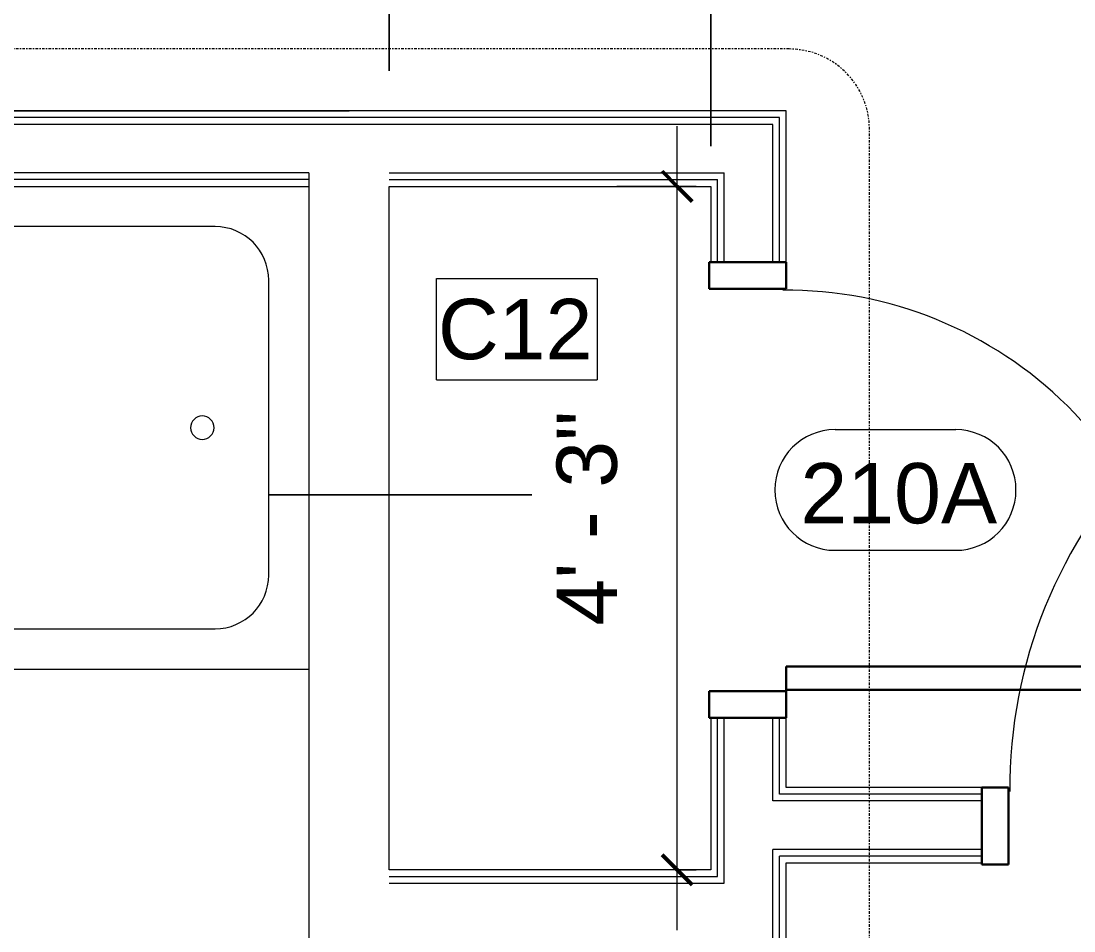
# Model space of a CAD drawing. Header units: inches. Extents: x -1176 to 1507, y -2587 to 978.
# Drawn here: x -706.9 to -628.3, y 668.7 to 736.6 of the extents above; entities that cross this region are included whole.
import ezdxf

# ---------------------------------------------------------------- set-up
doc = ezdxf.new("R2010")
doc.units = ezdxf.units.IN
doc.header["$MEASUREMENT"] = 0
doc.linetypes.add('Dash Dot 3_16_', pattern=[0.3125, 0.1875, -0.0625, 0, -0.0625])
doc.linetypes.add('IMPORT-HIDDEN', pattern=[0.5625, 0.375, -0.1875])
for name, color, linetype, lineweight in [('A-ANNO-DIMS', 211, 'Continuous', 9), ('A-ANNO-DIMS-48', 211, 'Continuous', 9), ('A-ANNO-KEYN', 231, 'Continuous', 9), ('A-ANNO-SYMB', 150, 'Continuous', 9), ('A-DOOR', 31, 'Continuous', 18), ('A-DOOR-FRAM', 31, 'Continuous', 30), ('A-DOOR-IDEN', 31, 'Continuous', 9), ('A-WALL', 113, 'Continuous', 18), ('G-IMPT', 8, 'Continuous', 9), ('I-WALL', 2, 'Continuous', 18), ('P-SANR-FIXT', 6, 'Continuous', 9)]:
    doc.layers.add(name, color=color, linetype=linetype, lineweight=lineweight)
doc.styles.add('Arial', font='arial.ttf', dxfattribs={"height": 4.5})
doc.styles.add('Swis721 Lt BT', font='swissl.ttf', dxfattribs={"height": 4.5})
doc.dimstyles.new('OTJ_-_3_32__Linear', dxfattribs={"dimscale": 12, "dimtxt": 4.748918, "dimasz": 0.1875, "dimexe": 0.375, "dimexo": 0.25, "dimgap": 0.25, "dimtad": 1, "dimdec": 1, "dimrnd": 0.5, "dimzin": 3, "dimdsep": 46, "dimlunit": 4, "dimtxsty": 'Swis721 Lt BT', "dimblk1": 'OBLIQUE', "dimblk2": 'OBLIQUE', "dimsah": 1, "dimcen": 0.09, "dimdle": 0.375, "dimazin": 0, "dimtfac": 1, "dimtdec": 4, "dimtix": 1, "dimtmove": 0, "dimatfit": 3, "dimfxl": 1, "dimtvp": 1, "dimtfill": 1, "dimfrac": 2, "dimtolj": 1, "dimtzin": 0, "dimarcsym": 2})

# ---------------------------------------------------------------- blocks, each defined once
blk = doc.blocks.new('Single Flush - D1 3_ X 8_-8249534-2nd Floor Construction')
at = {"layer": 'A-DOOR', "lineweight": 30}
for p, q in [((16.15625, 38.625), (16.15625, 2.8125)), ((17.90625, 38.625), (16.15625, 38.625)), ((17.90625, 2.8125), (17.90625, 38.625)), ((16.15625, 2.8125), (17.90625, 2.8125))]:
    blk.add_line(p, q, dxfattribs=at)
at = {"layer": 'A-DOOR', "lineweight": 9}
blk.add_arc((17.90625, 2.8125), 35.8125, 90, 180.5, dxfattribs=at)
at = {"layer": 'A-DOOR-FRAM'}
for p, q in [((-20, -2.9375), (-20, 2.8125)), ((-20, 2.8125), (-18, 2.8125)), ((-18, -2.9375), (-18, 2.8125)), ((18.000004, -2.9375), (18.000004, 2.8125)), ((18.000004, 2.8125), (20.000004, 2.8125)), ((20.000004, -2.9375), (20.000004, 2.8125)), ((-20, -2.9375), (-18, -2.9375)), ((18.000004, -2.9375), (20.000004, -2.9375))]:
    blk.add_line(p, q, dxfattribs=at)
blk = doc.blocks.new('Single Flush - D2 2_6_ X 8_-8252949-2nd Floor Construction')
at = {"layer": 'A-DOOR', "lineweight": 30}
for p, q in [((13.15625, 32.625), (13.15625, 2.8125)), ((14.90625, 32.625), (13.15625, 32.625)), ((14.90625, 2.8125), (14.90625, 32.625)), ((13.15625, 2.8125), (14.90625, 2.8125))]:
    blk.add_line(p, q, dxfattribs=at)
at = {"layer": 'A-DOOR', "lineweight": 9}
blk.add_arc((14.90625, 2.8125), 29.8125, 90, 180.5, dxfattribs=at)
at = {"layer": 'A-DOOR-FRAM'}
for p, q in [((-17, -2.9375), (-17, 2.8125)), ((-17, 2.8125), (-15, 2.8125)), ((-15, -2.9375), (-15, 2.8125)), ((15.000004, -2.9375), (15.000004, 2.8125)), ((15.000004, 2.8125), (17.000004, 2.8125)), ((17.000004, -2.9375), (17.000004, 2.8125)), ((-17, -2.9375), (-15, -2.9375)), ((15.000004, -2.9375), (17.000004, -2.9375))]:
    blk.add_line(p, q, dxfattribs=at)
blk = doc.blocks.new('Tub-Rectangular-3D - Tub-Rectangular-3D 3-6997158-2nd Floor Construction')
at = {"layer": 'P-SANR-FIXT'}
for p, q in [((21.088, 38.812), (-43.725, 38.812)), ((8.275, 35.812), (-36.725, 35.812)), ((-40.725, 31.812), (-40.725, 9.812)), ((-36.725, 5.812), (8.275, 5.812))]:
    blk.add_line(p, q, dxfattribs=at)
for centre, radius, start, end in [((-36.725, 31.812), 4, 90, 180), ((8.275, 21.812), 14, 23.55926, 90), ((-35.768, 20.813), 0.875, 90, 270), ((-35.768, 20.813), 0.875, 270, 90), ((8.275, 19.813), 14, 270, 336.44074), ((-36.725, 9.812), 4, 180, 270)]:
    blk.add_arc(centre, radius, start, end, dxfattribs=at)
blk = doc.blocks.new('Family1 - Shower head - side view_dwg-7684581-2nd Floor Construction')
at = {"layer": 'G-IMPT'}
for p, q in [((114.065, 0), (119.762, 0)), ((114.065, 0), (114.104, 0)), ((119.723, 0), (114.104, 0)), ((116.244, 0), (116.245, 0)), ((116.244, 0), (116.303, 0)), ((116.284, 0), (116.244, 0)), ((116.245, 0), (116.244, 0)), ((116.245, 0), (116.246, 0)), ((116.245, 0), (116.245, 0)), ((116.245, 0), (116.245, 0)), ((116.245, 0), (116.245, 0)), ((116.245, 0), (116.245, 0)), ((116.245, 0), (116.245, 0)), ((116.245, 0), (116.245, 0)), ((116.245, 0), (116.245, 0)), ((116.245, 0), (116.245, 0)), ((116.246, 0), (116.245, 0)), ((116.246, 0), (116.246, 0)), ((116.246, 0), (116.246, 0)), ((116.303, 0), (116.304, 0)), ((116.304, 0), (116.303, 0)), ((116.304, 0), (116.303, 0)), ((116.343, 0), (116.303, 0)), ((116.307, 0), (116.304, 0)), ((116.31, 0), (116.306, 0)), ((116.313, 0), (116.308, 0)), ((116.319, 0), (116.311, 0)), ((116.318, 0), (116.319, 0)), ((116.441, 0), (116.441, 0)), ((116.442, 0), (116.441, 0)), ((116.442, 0), (116.441, 0)), ((116.441, 0), (116.441, 0)), ((116.441, 0), (116.441, 0)), ((116.441, 0), (116.442, 0)), ((116.441, 0), (116.442, 0)), ((116.441, 0), (116.441, 0)), ((116.441, 0), (116.441, 0)), ((116.441, 0), (117.386, 0)), ((116.461, 0), (116.441, 0)), ((116.441, 0), (116.465, 0)), ((116.441, 0), (116.465, 0)), ((116.442, 0), (116.442, 0)), ((116.442, 0), (116.442, 0)), ((116.442, 0), (116.442, 0)), ((116.442, 0), (116.442, 0)), ((116.442, 0), (116.443, 0)), ((116.443, 0), (116.442, 0)), ((116.442, 0), (116.443, 0)), ((116.443, 0), (116.442, 0)), ((116.444, 0), (116.443, 0)), ((116.444, 0), (116.443, 0)), ((116.443, 0), (116.444, 0)), ((116.443, 0), (116.444, 0)), ((116.444, 0), (116.443, 0)), ((116.444, 0), (116.443, 0)), ((116.444, 0), (116.444, 0)), ((116.444, 0), (116.445, 0)), ((116.444, 0), (116.444, 0)), ((116.444, 0), (116.444, 0)), ((116.444, 0), (116.444, 0)), ((116.444, 0), (116.444, 0)), ((116.445, 0), (116.444, 0)), ((116.444, 0), (116.444, 0)), ((116.448, 0), (116.445, 0)), ((116.445, 0), (116.446, 0)), ((116.445, 0), (116.445, 0)), ((116.445, 0), (116.445, 0)), ((116.449, 0), (116.446, 0)), ((116.447, 0), (116.446, 0)), ((116.446, 0), (116.447, 0)), ((116.447, 0), (116.448, 0)), ((116.448, 0), (116.447, 0)), ((116.447, 0), (116.447, 0)), ((116.447, 0), (116.447, 0)), ((116.447, 0), (116.448, 0)), ((116.448, 0), (116.447, 0)), ((116.448, 0), (116.449, 0)), ((116.448, 0), (116.449, 0)), ((116.449, 0), (116.448, 0)), ((116.448, 0), (116.448, 0)), ((116.448, 0), (116.448, 0)), ((116.449, 0), (116.448, 0)), ((116.448, 0), (116.448, 0)), ((116.448, 0), (116.448, 0)), ((116.448, 0), (116.449, 0)), ((116.449, 0), (116.448, 0)), ((116.448, 0), (116.448, 0)), ((116.448, 0), (116.448, 0)), ((116.448, 0), (116.449, 0)), ((116.449, 0), (116.45, 0)), ((116.451, 0), (116.449, 0)), ((116.451, 0), (116.449, 0)), ((116.449, 0), (116.451, 0)), ((116.451, 0), (116.449, 0)), ((116.449, 0), (116.451, 0)), ((116.45, 0), (116.452, 0)), ((116.452, 0), (116.451, 0)), ((116.452, 0), (116.451, 0)), ((116.451, 0), (116.452, 0)), ((116.454, 0), (116.452, 0)), ((116.452, 0), (116.453, 0)), ((116.453, 0), (116.452, 0)), ((116.452, 0), (116.453, 0)), ((116.452, 0), (116.453, 0)), ((116.453, 0), (116.452, 0)), ((116.453, 0), (116.453, 0)), ((116.454, 0), (116.453, 0)), ((116.454, 0), (116.453, 0)), ((116.453, 0), (116.453, 0)), ((116.453, 0), (116.455, 0)), ((116.455, 0), (116.453, 0)), ((116.453, 0), (116.455, 0)), ((116.453, 0), (116.455, 0)), ((116.455, 0), (116.453, 0)), ((116.456, 0), (116.454, 0)), ((116.454, 0), (116.456, 0)), ((116.456, 0), (116.454, 0)), ((116.455, 0), (116.456, 0)), ((116.455, 0), (116.457, 0)), ((116.455, 0), (116.455, 0)), ((116.455, 0), (116.455, 0)), ((116.456, 0), (116.455, 0)), ((116.455, 0), (116.456, 0)), ((116.455, 0), (116.455, 0)), ((116.455, 0), (116.455, 0)), ((116.456, 0), (116.455, 0)), ((116.455, 0), (116.456, 0)), ((116.456, 0), (116.455, 0)), ((116.455, 0), (116.456, 0)), ((116.456, 0), (116.456, 0)), ((116.456, 0), (116.457, 0)), ((116.456, 0), (116.457, 0)), ((116.457, 0), (116.456, 0)), ((116.457, 0), (116.456, 0)), ((116.456, 0), (116.457, 0)), ((116.457, 0), (116.456, 0)), ((116.456, 0), (116.457, 0)), ((116.456, 0), (116.458, 0)), ((116.458, 0), (116.456, 0)), ((116.457, 0), (116.458, 0)), ((116.458, 0), (116.457, 0)), ((116.457, 0), (116.458, 0)), ((116.457, 0), (116.457, 0)), ((116.457, 0), (116.457, 0)), ((116.459, 0), (116.458, 0)), ((116.458, 0), (116.459, 0)), ((116.459, 0), (116.458, 0)), ((116.459, 0), (116.459, 0)), ((116.459, 0), (116.459, 0)), ((116.46, 0), (116.459, 0)), ((116.461, 0), (116.459, 0)), ((116.459, 0), (116.459, 0)), ((116.459, 0), (116.459, 0)), ((116.462, 0), (116.463, 0)), ((116.463, 0), (116.463, 0)), ((116.463, 0), (116.463, 0)), ((116.463, 0), (116.464, 0)), ((116.464, 0), (116.465, 0)), ((116.465, 0), (116.466, 0)), ((117.362, 0), (116.465, 0)), ((116.466, 0), (116.473, 0)), ((116.47, 0), (116.467, 0)), ((116.47, 0), (116.467, 0)), ((116.467, 0), (116.476, 0)), ((116.47, 0), (116.473, 0)), ((116.478, 0), (116.473, 0)), ((116.485, 0), (116.476, 0)), ((116.488, 0), (116.478, 0)), ((116.482, 0), (116.481, 0)), ((116.482, 0), (116.481, 0)), ((116.484, 0), (116.482, 0)), ((116.484, 0), (116.482, 0)), ((116.487, 0), (116.484, 0)), ((116.487, 0), (116.484, 0)), ((116.487, 0), (116.49, 0)), ((116.49, 0), (116.491, 0)), ((116.49, 0), (116.492, 0)), ((116.491, 0), (116.493, 0)), ((116.492, 0), (116.494, 0)), ((116.493, 0), (116.493, 0)), ((116.494, 0), (116.496, 0)), ((116.496, 0), (116.497, 0)), ((116.497, 0), (116.497, 0)), ((117.319, 0), (116.507, 0)), ((118.291, 0), (116.507, 0)), ((118.291, 0), (116.507, 0)), ((116.511, 0), (117.316, 0)), ((116.539, 0), (116.511, 0)), ((116.539, 0), (116.511, 0)), ((116.539, 0), (116.536, 0)), ((116.539, 0), (117.288, 0)), ((117.316, 0), (117.288, 0)), ((117.316, 0), (117.288, 0)), ((117.291, 0), (117.288, 0)), ((117.291, 0), (117.288, 0)), ((118.291, 0), (117.319, 0)), ((118.291, 0), (117.319, 0)), ((117.362, 0), (117.386, 0)), ((117.362, 0), (117.386, 0)), ((117.386, 0), (117.366, 0)), ((117.524, 0), (117.484, 0)), ((117.524, 0), (117.583, 0)), ((117.583, 0), (117.543, 0)), ((119.723, 0), (119.762, 0)), ((125.823, 0), (125.853, 0)), ((125.853, 0), (125.823, 0)), ((125.835, 0), (125.823, 0)), ((126.801, 0), (125.823, 0)), ((125.823, 0), (125.854, 0)), ((126.65, 0), (125.835, 0)), ((125.854, 0), (125.863, 0)), ((126.801, 0), (125.903, 0)), ((126.801, 0), (126.65, 0)), ((132.519, 0), (126.801, 0)), ((127.504, 0), (127.615, 0)), ((127.504, 0), (127.574, 0)), ((127.803, 0), (127.512, 0)), ((127.52, 0), (127.53, 0)), ((127.53, 0), (127.52, 0)), ((127.53, 0), (127.52, 0)), ((127.53, 0), (127.61, 0)), ((127.53, 0), (127.61, 0)), ((127.553, 0), (127.544, 0)), ((127.574, 0), (127.544, 0)), ((127.544, 0), (127.56, 0)), ((127.544, 0), (127.581, 0)), ((127.556, 0), (127.553, 0)), ((127.561, 0), (127.556, 0)), ((127.56, 0), (127.567, 0)), ((127.565, 0), (127.561, 0)), ((127.568, 0), (127.565, 0)), ((127.567, 0), (127.573, 0)), ((127.571, 0), (127.568, 0)), ((127.572, 0), (127.571, 0)), ((127.574, 0), (127.572, 0)), ((127.573, 0), (127.581, 0)), ((127.574, 0), (127.686, 0)), ((127.803, 0), (127.581, 0)), ((127.618, 0), (127.61, 0)), ((127.618, 0), (127.61, 0)), ((127.61, 0), (127.618, 0)), ((127.686, 0), (127.615, 0)), ((127.62, 0), (127.618, 0)), ((127.62, 0), (127.618, 0)), ((127.618, 0), (127.62, 0)), ((127.62, 0), (128.42, 0)), ((127.657, 0), (127.686, 0)), ((127.657, 0), (127.667, 0)), ((127.667, 0), (127.67, 0)), ((127.67, 0), (127.675, 0)), ((127.675, 0), (127.679, 0)), ((127.679, 0), (127.682, 0)), ((127.682, 0), (127.684, 0)), ((127.684, 0), (127.686, 0)), ((127.686, 0), (127.687, 0)), ((127.687, 0), (127.686, 0)), ((127.687, 0), (127.687, 0)), ((128.061, 0), (127.98, 0)), ((127.98, 0), (128.02, 0)), ((128.02, 0), (127.98, 0)), ((127.992, 0), (127.98, 0)), ((127.993, 0), (127.997, 0)), ((128.002, 0), (127.995, 0)), ((128.006, 0), (128.002, 0)), ((128.004, 0), (128.008, 0)), ((128.011, 0), (128.006, 0)), ((128.014, 0), (128.011, 0)), ((128.013, 0), (128.016, 0)), ((128.018, 0), (128.014, 0)), ((128.016, 0), (128.019, 0)), ((128.019, 0), (128.02, 0)), ((128.02, 0), (128.019, 0)), ((128.061, 0), (128.42, 0)), ((128.992, 0), (128.413, 0)), ((129.139, 0), (128.413, 0)), ((129.14, 0), (128.414, 0)), ((128.421, 0), (128.456, 0)), ((128.456, 0), (128.421, 0)), ((128.421, 0), (128.456, 0)), ((128.456, 0), (128.421, 0)), ((128.456, 0), (128.486, 0)), ((128.486, 0), (128.456, 0)), ((128.486, 0), (128.456, 0)), ((128.456, 0), (128.459, 0)), ((128.456, 0), (128.486, 0)), ((128.459, 0), (128.465, 0)), ((128.465, 0), (128.475, 0)), ((128.475, 0), (128.486, 0)), ((128.486, 0), (129.936, 0)), ((128.817, 0), (128.677, 0)), ((128.817, 0), (129.413, 0)), ((128.874, 0), (128.858, 0)), ((128.926, 0), (128.986, 0)), ((128.926, 0), (128.956, 0)), ((128.926, 0), (128.935, 0)), ((128.956, 0), (128.926, 0)), ((129.139, 0), (128.992, 0)), ((129.19, 0), (129.075, 0)), ((129.139, 0), (129.413, 0)), ((129.14, 0), (129.414, 0)), ((129.966, 0), (129.936, 0)), ((129.936, 0), (129.966, 0)), ((130.113, 0), (130.063, 0)), ((130.063, 0), (130.113, 0)), ((130.113, 0), (130.063, 0)), ((130.063, 0), (130.113, 0)), ((130.143, 0), (130.113, 0)), ((130.113, 0), (130.143, 0)), ((130.113, 0), (130.143, 0)), ((130.143, 0), (130.113, 0)), ((130.143, 0), (132.313, 0)), ((130.143, 0), (132.313, 0)), ((132.313, 0), (132.209, 0)), ((132.373, 0), (132.313, 0)), ((132.313, 0), (132.373, 0)), ((132.313, 0), (132.373, 0)), ((132.373, 0), (132.313, 0)), ((132.418, 0), (132.313, 0)), ((132.519, 0), (132.524, 0)), ((132.519, 0), (132.524, 0)), ((132.619, 0), (132.519, 0)), ((132.522, 0), (132.519, 0)), ((132.519, 0), (132.524, 0)), ((132.524, 0), (132.522, 0)), ((132.524, 0), (132.538, 0)), ((132.524, 0), (132.538, 0)), ((132.529, 0), (132.524, 0)), ((132.524, 0), (132.538, 0)), ((132.534, 0), (132.529, 0)), ((132.541, 0), (132.534, 0)), ((132.538, 0), (132.56, 0)), ((132.538, 0), (132.56, 0)), ((132.538, 0), (132.56, 0)), ((132.548, 0), (132.541, 0)), ((132.557, 0), (132.548, 0)), ((132.566, 0), (132.557, 0)), ((132.56, 0), (132.59, 0)), ((132.56, 0), (132.58, 0)), ((132.56, 0), (132.58, 0)), ((132.576, 0), (132.566, 0)), ((132.586, 0), (132.576, 0)), ((132.58, 0), (132.59, 0)), ((132.58, 0), (132.59, 0)), ((132.597, 0), (132.586, 0)), ((132.59, 0), (132.593, 0)), ((132.59, 0), (132.626, 0)), ((132.59, 0), (132.626, 0)), ((132.593, 0), (132.626, 0)), ((132.619, 0), (132.597, 0)), ((132.613, 0), (132.673, 0)), ((132.673, 0), (132.613, 0)), ((132.619, 0), (132.759, 0)), ((132.626, 0), (132.668, 0)), ((132.626, 0), (132.668, 0)), ((132.626, 0), (132.668, 0)), ((132.668, 0), (132.713, 0)), ((132.668, 0), (132.713, 0)), ((132.668, 0), (132.713, 0)), ((132.713, 0), (132.759, 0)), ((132.713, 0), (132.759, 0)), ((132.713, 0), (132.759, 0)), ((133.713, 0), (132.913, 0)), ((133.713, 0), (132.913, 0)), ((132.93, 0), (132.913, 0)), ((132.913, 0), (132.93, 0)), ((133.356, 0), (132.93, 0)), ((133.356, 0), (132.93, 0)), ((133.356, 0), (133.36, 0)), ((133.36, 0), (133.356, 0)), ((133.36, 0), (133.363, 0)), ((133.363, 0), (133.36, 0)), ((133.363, 0), (133.364, 0)), ((133.364, 0), (133.363, 0)), ((133.364, 0), (133.43, 0)), ((133.43, 0), (133.364, 0)), ((133.43, 0), (133.43, 0)), ((133.43, 0), (133.43, 0)), ((133.434, 0), (133.43, 0)), ((133.434, 0), (133.43, 0)), ((133.454, 0), (133.434, 0)), ((133.434, 0), (133.454, 0)), ((133.454, 0), (133.461, 0)), ((133.461, 0), (133.454, 0)), ((114.065, 0), (119.762, 0)), ((116.244, 0), (116.244, 0)), ((116.244, 0), (116.244, 0)), ((116.319, 0), (116.306, 0)), ((116.444, 0), (116.441, 0)), ((116.441, 0), (116.441, 0)), ((116.442, 0), (116.442, 0)), ((116.445, 0), (116.443, 0)), ((116.444, 0), (116.445, 0)), ((116.445, 0), (116.444, 0)), ((116.448, 0), (116.446, 0)), ((116.449, 0), (116.447, 0)), ((116.447, 0), (116.454, 0)), ((116.455, 0), (116.449, 0)), ((116.449, 0), (116.455, 0)), ((116.454, 0), (116.449, 0)), ((116.451, 0), (116.452, 0)), ((116.455, 0), (116.457, 0)), ((116.456, 0), (116.458, 0)), ((116.457, 0), (116.459, 0)), ((116.463, 0), (116.461, 0)), ((116.461, 0), (116.463, 0)), ((116.466, 0), (116.463, 0)), ((116.463, 0), (116.467, 0)), ((116.47, 0), (116.467, 0)), ((116.47, 0), (116.473, 0)), ((116.47, 0), (116.474, 0)), ((116.474, 0), (116.47, 0)), ((116.473, 0), (116.478, 0)), ((116.478, 0), (116.481, 0)), ((116.485, 0), (116.492, 0)), ((116.492, 0), (116.488, 0)), ((116.493, 0), (116.497, 0)), ((117.319, 0), (116.507, 0)), ((117.102, 0), (116.725, 0)), ((125.893, 0), (125.823, 0)), ((125.823, 0), (125.893, 0)), ((125.903, 0), (125.823, 0)), ((125.823, 0), (125.903, 0)), ((127.504, 0), (125.893, 0)), ((125.893, 0), (127.615, 0)), ((127.512, 0), (125.903, 0)), ((132.519, 0), (126.801, 0)), ((127.53, 0), (127.52, 0)), ((127.52, 0), (127.53, 0)), ((127.52, 0), (127.53, 0)), ((127.53, 0), (127.52, 0)), ((127.53, 0), (127.61, 0)), ((127.61, 0), (127.53, 0)), ((127.61, 0), (127.53, 0)), ((127.53, 0), (127.61, 0)), ((127.62, 0), (127.61, 0)), ((127.61, 0), (127.62, 0)), ((127.62, 0), (127.98, 0)), ((127.98, 0), (127.62, 0)), ((127.62, 0), (127.98, 0)), ((128.413, 0), (127.803, 0)), ((128.456, 0), (128.486, 0)), ((128.486, 0), (128.456, 0)), ((128.456, 0), (128.486, 0)), ((128.926, 0), (128.486, 0)), ((128.926, 0), (128.486, 0)), ((128.486, 0), (129.936, 0)), ((129.936, 0), (128.986, 0)), ((129.139, 0), (129.14, 0)), ((129.413, 0), (132.519, 0)), ((129.413, 0), (132.519, 0)), ((129.936, 0), (129.966, 0)), ((129.936, 0), (129.966, 0)), ((130.113, 0), (130.143, 0)), ((130.113, 0), (130.143, 0)), ((132.313, 0), (130.143, 0)), ((130.143, 0), (132.313, 0)), ((132.373, 0), (132.913, 0)), ((132.373, 0), (132.913, 0)), ((132.619, 0), (132.913, 0)), ((132.619, 0), (132.913, 0)), ((132.673, 0), (132.913, 0)), ((132.913, 0), (132.673, 0)), ((132.913, 0), (132.759, 0)), ((132.913, 0), (132.759, 0)), ((132.913, 0), (133.713, 0)), ((133.713, 0), (132.913, 0)), ((132.913, 0), (133.713, 0)), ((133.713, 0), (132.913, 0))]:
    blk.add_line(p, q, dxfattribs=at)
at = {"layer": 'G-IMPT', "flags": 128}
for points in [[(116.687, 0), (116.431, 0), (116.244, 0)], [(116.244, 0), (116.574, 0), (116.687, 0)], [(116.284, 0), (116.303, 0), (116.418, 0), (116.916, 0), (116.913, 0), (116.285, 0)], [(117.524, 0), (117.323, 0), (116.917, 0), (116.913, 0), (116.504, 0), (116.303, 0)], [(116.344, 0), (116.917, 0), (117.291, 0), (117.395, 0), (117.398, 0), (117.484, 0), (117.398, 0), (117.394, 0), (117.291, 0), (116.913, 0), (116.917, 0), (116.536, 0), (116.434, 0), (116.429, 0), (116.343, 0)], [(116.725, 0), (116.52, 0), (116.441, 0)], [(116.463, 0), (116.459, 0), (116.454, 0), (116.453, 0), (116.451, 0), (116.453, 0), (116.457, 0), (116.46, 0), (116.466, 0), (116.459, 0), (116.457, 0), (116.451, 0)], [(116.461, 0), (116.498, 0), (116.519, 0), (116.781, 0), (116.519, 0), (116.498, 0), (116.461, 0)], [(116.781, 0), (117.046, 0), (117.308, 0), (117.329, 0), (117.366, 0), (117.329, 0), (117.327, 0), (117.308, 0), (117.046, 0)], [(116.916, 0), (117.409, 0), (117.524, 0), (117.542, 0), (117.524, 0), (117.409, 0), (116.916, 0)], [(117.386, 0), (117.307, 0), (117.102, 0)], [(117.14, 0), (117.253, 0), (117.583, 0)], [(117.583, 0), (117.396, 0), (117.14, 0)], [(127.657, 0), (127.615, 0), (125.893, 0), (125.853, 0)], [(125.853, 0), (125.869, 0), (125.893, 0)], [(127.504, 0), (125.903, 0), (125.893, 0), (125.903, 0), (127.504, 0), (127.513, 0), (127.521, 0), (127.531, 0), (127.512, 0)], [(127.531, 0), (127.544, 0), (127.544, 0)], [(128.986, 0), (129.936, 0), (128.986, 0), (128.926, 0), (128.486, 0), (128.926, 0)], [(132.519, 0), (129.414, 0), (129.413, 0)], [(129.413, 0), (132.188, 0), (132.205, 0), (132.209, 0)], [(132.418, 0), (132.422, 0), (132.438, 0), (132.519, 0)], [(132.913, 0), (132.673, 0), (132.637, 0), (132.613, 0)], [(116.244, 0), (116.244, 0), (116.244, 0)], [(116.284, 0), (116.402, 0), (116.694, 0), (117.133, 0)], [(116.313, 0), (116.304, 0), (116.304, 0)], [(116.304, 0), (116.304, 0), (116.319, 0)], [(116.304, 0), (116.319, 0), (116.318, 0), (116.319, 0)], [(116.318, 0), (116.318, 0), (116.304, 0), (116.304, 0), (116.304, 0)], [(116.304, 0), (116.304, 0), (116.308, 0), (116.318, 0), (116.319, 0)], [(116.913, 0), (116.916, 0), (117.169, 0), (117.425, 0), (117.478, 0), (117.524, 0), (117.478, 0), (117.425, 0), (117.169, 0), (116.913, 0), (116.305, 0), (116.349, 0), (116.402, 0), (116.658, 0), (116.913, 0), (116.916, 0)], [(116.444, 0), (116.441, 0), (116.444, 0)], [(116.442, 0), (116.442, 0), (116.441, 0), (116.441, 0)], [(116.444, 0), (116.448, 0), (116.441, 0)], [(116.441, 0), (116.441, 0), (116.443, 0)], [(116.443, 0), (116.444, 0), (116.441, 0), (116.445, 0), (116.444, 0), (116.441, 0)], [(116.453, 0), (116.454, 0), (116.461, 0), (116.463, 0)], [(116.47, 0), (116.473, 0), (116.47, 0), (116.473, 0)], [(116.481, 0), (116.487, 0), (116.49, 0)], [(117.543, 0), (117.425, 0), (117.133, 0)], [(127.98, 0), (127.62, 0), (127.618, 0), (127.61, 0)], [(127.61, 0), (127.618, 0), (127.62, 0), (127.98, 0)], [(127.62, 0), (127.98, 0), (128.02, 0), (128.061, 0)], [(128.061, 0), (128.02, 0), (127.98, 0)], [(128.613, 0), (128.413, 0), (128.613, 0), (128.677, 0), (128.81, 0), (128.874, 0)], [(128.456, 0), (128.486, 0), (128.926, 0)], [(128.677, 0), (128.659, 0), (128.613, 0)], [(128.926, 0), (128.956, 0), (128.986, 0)], [(128.986, 0), (128.956, 0), (128.926, 0)], [(132.519, 0), (131.063, 0), (129.413, 0)], [(132.313, 0), (132.339, 0), (132.355, 0), (132.373, 0)], [(132.313, 0), (132.339, 0), (132.355, 0), (132.373, 0)], [(132.519, 0), (132.544, 0), (132.549, 0), (132.619, 0)], [(132.619, 0), (132.544, 0), (132.541, 0), (132.519, 0)], [(132.613, 0), (132.637, 0), (132.673, 0)], [(133.461, 0), (133.521, 0), (133.56, 0)], [(133.56, 0), (133.521, 0), (133.461, 0)]]:
    blk.add_lwpolyline(points, dxfattribs=at)
for points in [[(116.465, 0), (116.511, 0)], [(117.362, 0), (117.316, 0)], [(118.291, 0), (132.253, 0), (132.613, 0), (132.253, 0)], [(118.291, 0), (132.253, 0), (132.613, 0), (132.253, 0)], [(127.61, 0), (127.53, 0)], [(127.803, 0), (128.413, 0)], [(128.926, 0), (128.486, 0)], [(129.983, 0), (130.063, 0)], [(129.983, 0), (130.063, 0)], [(116.507, 0), (116.519, 0)], [(117.319, 0), (117.308, 0)], [(127.62, 0), (128.42, 0)], [(128.42, 0), (128.061, 0), (127.98, 0), (128.061, 0)], [(129.983, 0), (129.966, 0)], [(129.983, 0), (129.966, 0)], [(132.913, 0), (132.373, 0)], [(132.913, 0), (132.373, 0)], [(132.913, 0), (132.673, 0)]]:
    blk.add_lwpolyline(points, close=True, dxfattribs=at)
at = {"layer": 'G-IMPT'}
for points, knots in [([(116.304, 0), (116.304, 0), (116.304, 0), (116.304, 0), (116.304, 0), (116.304, 0), (116.304, 0), (116.304, 0), (116.304, 0), (116.304, 0), (116.304, 0), (116.304, 0), (116.304, 0), (116.304, 0), (116.304, 0), (116.304, 0), (116.304, 0)], [0, 0, 0, 0, 0.2, 0.3, 0.35, 0.4, 0.45, 0.5, 0.55, 0.6, 0.7, 0.75, 0.8, 0.85, 0.9, 1, 1, 1, 1]), ([(116.304, 0), (116.304, 0), (116.304, 0), (116.304, 0), (116.304, 0), (116.304, 0), (116.304, 0), (116.304, 0), (116.304, 0), (116.304, 0), (116.304, 0), (116.304, 0), (116.304, 0), (116.304, 0), (116.304, 0), (116.304, 0), (116.304, 0)], [0, 0, 0, 0, 0.2, 0.3, 0.35, 0.4, 0.45, 0.5, 0.55, 0.6, 0.7, 0.75, 0.8, 0.85, 0.9, 1, 1, 1, 1]), ([(116.304, 0), (116.304, 0), (116.304, 0), (116.304, 0), (116.304, 0), (116.304, 0), (116.304, 0), (116.304, 0), (116.304, 0), (116.304, 0), (116.304, 0)], [0, 0, 0, 0, 0.1, 0.2, 0.25, 0.3, 0.35, 0.4, 0.45, 0.5, 0.5, 0.5, 0.5]), ([(116.304, 0), (116.304, 0), (116.304, 0), (116.304, 0), (116.304, 0), (116.304, 0), (116.304, 0), (116.304, 0), (116.304, 0), (116.304, 0), (116.304, 0)], [0, 0, 0, 0, 0.1, 0.2, 0.25, 0.3, 0.35, 0.4, 0.45, 0.5, 0.5, 0.5, 0.5]), ([(116.317, 0), (116.317, 0), (116.317, 0), (116.318, 0), (116.318, 0), (116.318, 0), (116.318, 0), (116.318, 0), (116.318, 0), (116.318, 0), (116.318, 0), (116.318, 0), (116.318, 0), (116.318, 0), (116.318, 0), (116.318, 0), (116.318, 0)], [0, 0, 0, 0, 0.2, 0.3, 0.35, 0.4, 0.45, 0.5, 0.55, 0.6, 0.7, 0.75, 0.8, 0.85, 0.9, 1, 1, 1, 1]), ([(116.317, 0), (116.317, 0), (116.317, 0), (116.318, 0), (116.318, 0), (116.318, 0), (116.318, 0), (116.318, 0), (116.318, 0), (116.318, 0), (116.318, 0), (116.318, 0), (116.318, 0), (116.318, 0), (116.318, 0), (116.318, 0), (116.318, 0)], [0, 0, 0, 0, 0.2, 0.3, 0.35, 0.4, 0.45, 0.5, 0.55, 0.6, 0.7, 0.75, 0.8, 0.85, 0.9, 1, 1, 1, 1]), ([(116.318, 0), (116.318, 0), (116.318, 0), (116.318, 0), (116.318, 0), (116.318, 0), (116.318, 0), (116.318, 0), (116.318, 0), (116.318, 0), (116.318, 0), (116.318, 0), (116.318, 0), (116.318, 0), (116.318, 0), (116.318, 0), (116.318, 0), (116.318, 0), (116.318, 0), (116.318, 0)], [0, 0, 0, 0, 0.1, 0.2, 0.25, 0.3, 0.35, 0.4, 0.45, 0.5, 0.55, 0.6, 0.7, 0.75, 0.8, 0.85, 0.9, 0.95, 1, 1, 1, 1]), ([(116.318, 0), (116.318, 0), (116.318, 0), (116.318, 0), (116.318, 0), (116.318, 0), (116.318, 0), (116.318, 0), (116.318, 0), (116.318, 0), (116.318, 0), (116.318, 0), (116.318, 0), (116.318, 0), (116.318, 0), (116.318, 0), (116.318, 0), (116.318, 0), (116.318, 0), (116.318, 0)], [0, 0, 0, 0, 0.1, 0.2, 0.25, 0.3, 0.35, 0.4, 0.45, 0.5, 0.55, 0.6, 0.7, 0.75, 0.8, 0.85, 0.9, 0.95, 1, 1, 1, 1]), ([(116.384, 0), (116.384, 0), (116.384, 0), (116.384, 0), (116.383, 0), (116.383, 0), (116.383, 0), (116.382, 0), (116.381, 0), (116.379, 0), (116.376, 0), (116.373, 0), (116.369, 0), (116.364, 0), (116.359, 0), (116.353, 0), (116.348, 0), (116.343, 0), (116.339, 0), (116.336, 0), (116.333, 0), (116.331, 0), (116.329, 0), (116.328, 0), (116.328, 0), (116.327, 0), (116.327, 0), (116.327, 0), (116.327, 0), (116.327, 0), (116.326, 0), (116.326, 0), (116.326, 0), (116.326, 0), (116.326, 0)], [0, 0, 0, 0, 0.021739, 0.043478, 0.065217, 0.086957, 0.108696, 0.130435, 0.173913, 0.217391, 0.26087, 0.304348, 0.347826, 0.391304, 0.434783, 0.478261, 0.521739, 0.565217, 0.608696, 0.652174, 0.695652, 0.73913, 0.782609, 0.826087, 0.869565, 0.891304, 0.913043, 0.934783, 0.945652, 0.956522, 0.967391, 0.978261, 0.98913, 1, 1, 1, 1]), ([(116.326, 0), (116.326, 0), (116.326, 0), (116.326, 0), (116.326, 0), (116.327, 0), (116.327, 0), (116.327, 0), (116.327, 0), (116.328, 0), (116.329, 0), (116.331, 0), (116.333, 0), (116.335, 0), (116.339, 0), (116.343, 0), (116.348, 0), (116.353, 0), (116.358, 0), (116.364, 0), (116.368, 0), (116.372, 0), (116.375, 0), (116.378, 0), (116.38, 0), (116.382, 0), (116.382, 0), (116.383, 0), (116.383, 0), (116.383, 0), (116.384, 0), (116.384, 0), (116.384, 0), (116.384, 0), (116.384, 0), (116.384, 0)], [0, 0, 0, 0, 0.01087, 0.021739, 0.032609, 0.043478, 0.065217, 0.086957, 0.130435, 0.173913, 0.217391, 0.26087, 0.304348, 0.347826, 0.391304, 0.434783, 0.478261, 0.521739, 0.565217, 0.608696, 0.652174, 0.695652, 0.73913, 0.782609, 0.826087, 0.869565, 0.891304, 0.913043, 0.934783, 0.945652, 0.956522, 0.967391, 0.978261, 0.98913, 1, 1, 1, 1]), ([(116.375, 0), (116.375, 0), (116.375, 0), (116.374, 0), (116.374, 0), (116.374, 0), (116.373, 0), (116.372, 0), (116.371, 0), (116.369, 0), (116.367, 0), (116.363, 0), (116.36, 0), (116.356, 0), (116.352, 0), (116.348, 0), (116.344, 0), (116.34, 0), (116.337, 0), (116.335, 0), (116.334, 0), (116.333, 0), (116.332, 0), (116.332, 0), (116.332, 0), (116.332, 0), (116.332, 0), (116.331, 0), (116.331, 0), (116.331, 0), (116.331, 0)], [0, 0, 0, 0, 0.02381, 0.047619, 0.071429, 0.095238, 0.142857, 0.190476, 0.238095, 0.285714, 0.333333, 0.380952, 0.428571, 0.47619, 0.52381, 0.571429, 0.619048, 0.666667, 0.714286, 0.761905, 0.809524, 0.857143, 0.904762, 0.928571, 0.940476, 0.952381, 0.964286, 0.97619, 0.988095, 1, 1, 1, 1]), ([(116.331, 0), (116.331, 0), (116.331, 0), (116.331, 0), (116.331, 0), (116.331, 0), (116.332, 0), (116.332, 0), (116.332, 0), (116.332, 0), (116.332, 0), (116.332, 0), (116.333, 0), (116.333, 0), (116.334, 0), (116.335, 0), (116.337, 0), (116.339, 0), (116.342, 0), (116.345, 0), (116.348, 0), (116.352, 0), (116.356, 0), (116.36, 0), (116.364, 0), (116.367, 0), (116.369, 0), (116.371, 0), (116.372, 0), (116.373, 0), (116.374, 0), (116.374, 0), (116.374, 0), (116.374, 0), (116.375, 0), (116.375, 0), (116.375, 0), (116.375, 0)], [0, 0, 0, 0, 0.01, 0.02, 0.03, 0.04, 0.05, 0.06, 0.08, 0.1, 0.12, 0.16, 0.2, 0.24, 0.28, 0.32, 0.36, 0.4, 0.44, 0.48, 0.52, 0.56, 0.6, 0.64, 0.68, 0.72, 0.76, 0.8, 0.84, 0.88, 0.92, 0.94, 0.96, 0.97, 0.98, 0.99, 1, 1, 1, 1]), ([(116.913, 0), (116.893, 0), (116.862, 0), (116.822, 0), (116.791, 0), (116.766, 0), (116.746, 0), (116.731, 0), (116.717, 0), (116.706, 0), (116.698, 0), (116.692, 0), (116.688, 0), (116.687, 0), (116.687, 0)], [0, 0, 0, 0, 0.250083, 0.375128, 0.500168, 0.625194, 0.687715, 0.750232, 0.812736, 0.8752, 0.906454, 0.937688, 0.968878, 1, 1, 1, 1]), ([(116.687, 0), (116.687, 0), (116.689, 0), (116.694, 0), (116.7, 0), (116.708, 0), (116.72, 0), (116.735, 0), (116.749, 0), (116.769, 0), (116.794, 0), (116.824, 0), (116.864, 0), (116.894, 0), (116.913, 0)], [0, 0, 0, 0, 0.030973, 0.062142, 0.093379, 0.124637, 0.187124, 0.249642, 0.312168, 0.374698, 0.499749, 0.624809, 0.749872, 1, 1, 1, 1]), ([(116.781, 0), (116.776, 0), (116.765, 0), (116.752, 0), (116.742, 0), (116.734, 0), (116.728, 0), (116.725, 0), (116.725, 0)], [0, 0, 0, 0, 0.250895, 0.501694, 0.627133, 0.752503, 0.877526, 1, 1, 1, 1]), ([(117.14, 0), (117.14, 0), (117.139, 0), (117.135, 0), (117.13, 0), (117.122, 0), (117.111, 0), (117.097, 0), (117.082, 0), (117.062, 0), (117.037, 0), (117.007, 0), (116.967, 0), (116.937, 0), (116.917, 0)], [0, 0, 0, 0, 0.031125, 0.062316, 0.093551, 0.124804, 0.187268, 0.249772, 0.312288, 0.374809, 0.499834, 0.624874, 0.749918, 1, 1, 1, 1]), ([(116.917, 0), (116.936, 0), (116.966, 0), (117.005, 0), (117.035, 0), (117.059, 0), (117.079, 0), (117.093, 0), (117.107, 0), (117.119, 0), (117.127, 0), (117.133, 0), (117.138, 0), (117.14, 0), (117.14, 0)], [0, 0, 0, 0, 0.250126, 0.375189, 0.500248, 0.625297, 0.687827, 0.750353, 0.81287, 0.875357, 0.906614, 0.937851, 0.96902, 1, 1, 1, 1]), ([(117.102, 0), (117.102, 0), (117.099, 0), (117.093, 0), (117.085, 0), (117.075, 0), (117.062, 0), (117.051, 0), (117.046, 0)], [0, 0, 0, 0, 0.122474, 0.247497, 0.372867, 0.498306, 0.749105, 1, 1, 1, 1]), ([(127.512, 0), (127.517, 0), (127.526, 0), (127.538, 0), (127.548, 0), (127.556, 0), (127.561, 0), (127.566, 0), (127.57, 0), (127.573, 0), (127.576, 0), (127.577, 0), (127.578, 0), (127.579, 0), (127.58, 0), (127.581, 0), (127.581, 0), (127.581, 0), (127.581, 0), (127.581, 0), (127.581, 0), (127.581, 0)], [0, 0, 0, 0, 0.194032, 0.381185, 0.553778, 0.632598, 0.705425, 0.771554, 0.830284, 0.881003, 0.923248, 0.941054, 0.956575, 0.969765, 0.9806, 0.989062, 0.995129, 0.997258, 0.998782, 0.999696, 1, 1, 1, 1]), ([(127.98, 0), (127.98, 0), (127.98, 0), (127.98, 0), (127.98, 0), (127.98, 0), (127.98, 0), (127.98, 0), (127.98, 0), (127.98, 0), (127.98, 0), (127.98, 0)], [0.95454545, 0.95454545, 0.95454545, 0.95454545, 0.95678676, 0.9698708, 0.9806208, 0.98901886, 0.9950481, 0.99717015, 0.99869613, 0.99962918, 1, 1, 1, 1]), ([(127.98, 0), (127.98, 0), (127.98, 0), (127.98, 0), (127.98, 0), (127.98, 0), (127.98, 0), (127.98, 0), (127.98, 0), (127.98, 0), (127.98, 0), (127.98, 0)], [0.95454545, 0.95454545, 0.95454545, 0.95454545, 0.95678927, 0.96987274, 0.98062216, 0.98901969, 0.9950485, 0.99717038, 0.99869623, 0.99962921, 1, 1, 1, 1]), ([(127.98, 0), (127.98, 0), (127.98, 0), (127.98, 0), (127.98, 0), (127.98, 0), (127.98, 0), (127.98, 0), (127.98, 0), (127.98, 0), (127.98, 0), (127.98, 0)], [0.95454545, 0.95454545, 0.95454545, 0.95454545, 0.95678905, 0.96987255, 0.98062201, 0.98901959, 0.99504845, 0.99717035, 0.99869622, 0.9996292, 1, 1, 1, 1]), ([(128.061, 0), (128.061, 0), (128.061, 0), (128.061, 0), (128.061, 0), (128.061, 0), (128.061, 0), (128.061, 0), (128.061, 0), (128.061, 0), (128.061, 0), (128.061, 0)], [0.95454545, 0.95454545, 0.95454545, 0.95454545, 0.95678927, 0.96987274, 0.98062216, 0.98901969, 0.9950485, 0.99717038, 0.99869623, 0.99962921, 1, 1, 1, 1]), ([(128.817, 0), (128.817, 0), (128.818, 0), (128.82, 0), (128.823, 0), (128.827, 0), (128.833, 0), (128.843, 0), (128.858, 0), (128.879, 0), (128.905, 0), (128.936, 0), (128.957, 0), (128.969, 0)], [0, 0, 0, 0, 0.004058, 0.016221, 0.036474, 0.064783, 0.1011, 0.145369, 0.257441, 0.400177, 0.572488, 0.773074, 1, 1, 1, 1]), ([(128.969, 0), (128.964, 0), (128.952, 0), (128.929, 0), (128.907, 0), (128.888, 0), (128.879, 0), (128.874, 0)], [0, 0, 0, 0, 0.272585, 0.528748, 0.769567, 0.885766, 1, 1, 1, 1]), ([(128.874, 0), (128.884, 0), (128.923, 0), (128.962, 0), (128.992, 0)], [0, 0, 0, 0, 0.235711, 1, 1, 1, 1]), ([(128.969, 0), (128.977, 0), (129.012, 0), (129.048, 0), (129.075, 0)], [0, 0, 0, 0, 0.231855, 1, 1, 1, 1]), ([(129.075, 0), (129.07, 0), (129.063, 0), (129.05, 0), (129.039, 0), (129.028, 0), (129.017, 0), (129.004, 0), (128.996, 0), (128.992, 0)], [0, 0, 0, 0, 0.296363, 0.432541, 0.560066, 0.679433, 0.791585, 0.89787, 1, 1, 1, 1]), ([(129.139, 0), (129.184, 0), (129.276, 0), (129.367, 0), (129.413, 0)], [0, 0, 0, 0, 0.491859, 1, 1, 1, 1]), ([(129.19, 0), (129.189, 0), (129.186, 0), (129.181, 0), (129.175, 0), (129.169, 0), (129.162, 0), (129.155, 0), (129.148, 0), (129.142, 0), (129.139, 0)], [0, 0, 0, 0, 0.171628, 0.331085, 0.476873, 0.608107, 0.724824, 0.827712, 0.918452, 1, 1, 1, 1]), ([(129.19, 0), (129.227, 0), (129.301, 0), (129.376, 0), (129.413, 0)], [0, 0, 0, 0, 0.491067, 1, 1, 1, 1])]:
    blk.add_open_spline(points, degree=3, knots=knots, dxfattribs=at)
at = {"layer": 'G-IMPT', "linetype": 'IMPORT-HIDDEN'}
for points, knots in [([(132.189, 0), (132.189, 0), (132.19, 0), (132.198, 0), (132.218, 0), (132.245, 0), (132.278, 0), (132.302, 0), (132.313, 0)], [0, 0, 0, 0, 0.090901, 0.272721, 0.454541, 0.63636, 0.81818, 1, 1, 1, 1]), ([(132.313, 0), (132.325, 0), (132.349, 0), (132.382, 0), (132.409, 0), (132.429, 0), (132.437, 0), (132.438, 0), (132.438, 0)], [0, 0, 0, 0, 0.181817, 0.363633, 0.54545, 0.727266, 0.909083, 1, 1, 1, 1])]:
    blk.add_open_spline(points, degree=3, knots=knots, dxfattribs=at)
blk = doc.blocks.new('Family1 - Family1-7683861-2nd Floor Construction')
at = {"extrusion": (0, 0, -1), "zscale": -1}
blk.add_blockref('Family1 - Shower head - side view_dwg-7684581-2nd Floor Construction', (-132.913, 0), dxfattribs=at)
blk = doc.blocks.new('Door Tag - Door Tag-41184-2nd Floor Construction')
at = {"layer": 'A-DOOR-IDEN'}
for p, q in [((-0.09375, 0.09375), (0.09375, 0.09375)), ((-0.09375, -0.09375), (0.09375, -0.09375))]:
    blk.add_line(p, q, dxfattribs=at)
for centre, start, end in [((-0.09375, 0), 90, 270), ((0.09375, 0), 270, 90)]:
    blk.add_arc(centre, 0.09375, start, end, dxfattribs=at)
blk = doc.blocks.new('DIMBLOCK21-2nd Floor Construction')
at = {"layer": 'A-ANNO-DIMS-48'}
for p, q in [((-721.318, 725.374), (-721.318, 794.374)), ((-719.909, 789.874), (-725.818, 789.874)), ((-721.318, 789.874), (-719.909, 789.874)), ((-682.446, 729.874), (-725.818, 729.874)), ((-721.318, 729.874), (-682.446, 729.874))]:
    blk.add_line(p, q, dxfattribs=at)
at = {"layer": 'A-ANNO-DIMS-48', "lineweight": 50}
for p, q in [((-721.318, 789.874), (-722.443, 790.999)), ((-721.318, 789.874), (-720.193, 788.749)), ((-721.318, 729.874), (-722.443, 730.999)), ((-721.318, 729.874), (-720.193, 728.749))]:
    blk.add_line(p, q, dxfattribs=at)
at = {"layer": 'A-ANNO-DIMS-48', "color": 0, "insert": (-730.326, 752.6), "char_height": 4.5, "width": 17.45793, "attachment_point": 1, "rotation": 90, "line_spacing_factor": 1.005062, "style": 'Swis721 Lt BT', "bg_fill": 3, "box_fill_scale": 1.25, "bg_fill_color": 256, "bg_fill_true_color": 13158600, "bg_fill_transparency": 0}
blk.add_mtext('5\' - 0"', dxfattribs=at)
blk = doc.blocks.new('_Oblique')
at = {"color": 0, "linetype": 'ByBlock', "lineweight": -2}
blk.add_line((-0.5, -0.5), (0.5, 0.5), dxfattribs=at)
blk = doc.blocks.new('DIMBLOCK22-2nd Floor Construction')
at = {"layer": 'A-ANNO-DIMS-48'}
for p, q in [((-679.446, 732.874), (-679.446, 743.262)), ((-655.446, 727.249), (-655.446, 743.262)), ((-683.946, 738.762), (-650.946, 738.762)), ((-679.446, 738.762), (-679.446, 732.874)), ((-655.446, 738.762), (-655.446, 727.249))]:
    blk.add_line(p, q, dxfattribs=at)
at = {"layer": 'A-ANNO-DIMS-48', "lineweight": 50}
for p, q in [((-679.446, 738.762), (-678.321, 739.887)), ((-655.446, 738.762), (-654.321, 739.887)), ((-679.446, 738.762), (-680.571, 737.637)), ((-655.446, 738.762), (-656.571, 737.637))]:
    blk.add_line(p, q, dxfattribs=at)
at = {"layer": 'A-ANNO-DIMS-48', "color": 0, "insert": (-674.72, 747.77), "char_height": 4.5, "width": 17.45793, "attachment_point": 1, "line_spacing_factor": 1.005062, "style": 'Swis721 Lt BT', "bg_fill": 3, "box_fill_scale": 1.25, "bg_fill_color": 256, "bg_fill_true_color": 13158600, "bg_fill_transparency": 0}
blk.add_mtext('2\' - 0"', dxfattribs=at)
blk = doc.blocks.new('DIMBLOCK23-2nd Floor Construction')
at = {"layer": 'A-ANNO-DIMS-48'}
for p, q in [((-657.953, 668.775), (-657.953, 728.749)), ((-656.544, 724.249), (-662.453, 724.249)), ((-657.953, 724.249), (-656.544, 724.249)), ((-656.544, 673.275), (-662.453, 673.275)), ((-657.953, 673.275), (-656.544, 673.275))]:
    blk.add_line(p, q, dxfattribs=at)
at = {"layer": 'A-ANNO-DIMS-48', "lineweight": 50}
for p, q in [((-657.953, 724.249), (-659.078, 725.374)), ((-657.953, 724.249), (-656.828, 723.124)), ((-657.953, 673.275), (-659.078, 674.4)), ((-657.953, 673.275), (-656.828, 672.15))]:
    blk.add_line(p, q, dxfattribs=at)
at = {"layer": 'A-ANNO-DIMS-48', "color": 0, "insert": (-666.96, 691.488), "char_height": 4.5, "width": 17.45793, "attachment_point": 1, "rotation": 90, "line_spacing_factor": 1.005062, "style": 'Swis721 Lt BT', "bg_fill": 3, "box_fill_scale": 1.25, "bg_fill_color": 256, "bg_fill_true_color": 13158600, "bg_fill_transparency": 0}
blk.add_mtext('4\' - 3"', dxfattribs=at)
blk = doc.blocks.new('Keynote Tag - Keynote Number - Boxed-135510-2nd Floor Construction')
at = {"layer": 'A-ANNO-KEYN'}
for p, q in [((-0.125, -0.0792), (-0.125, 0.0781)), ((-0.125, 0.0781), (0.125, 0.0781)), ((0.125, 0.0781), (0.125, -0.0792)), ((-0.125, -0.0792), (0.125, -0.0792))]:
    blk.add_line(p, q, dxfattribs=at)

msp = doc.modelspace()

# ---------------------------------------------------------------- linework, layer by layer
at = {"layer": 'A-ANNO-SYMB', "linetype": 'Dash Dot 3_16_'}
msp.add_line((-643.601, 606.13), (-643.601, 728.496), dxfattribs=at)
msp.add_arc((-649.601, 728.496), 6, 0, 90, dxfattribs=at)
at = {"layer": 'A-WALL'}
for p, q in [((-650.321, 729.374), (-757.258, 729.374)), ((-650.321, 718.602), (-650.321, 729.374)), ((-650.821, 728.874), (-757.258, 728.874)), ((-650.821, 718.602), (-650.821, 728.874)), ((-685.446, 725.249), (-751.258, 725.249)), ((-685.446, 724.749), (-750.758, 724.749)), ((-685.446, 725.249), (-685.446, 667.65)), ((-679.446, 725.249), (-654.446, 725.249)), ((-679.446, 724.749), (-654.946, 724.749)), ((-654.946, 718.602), (-654.946, 724.749)), ((-654.446, 718.602), (-654.446, 725.249)), ((-679.446, 673.275), (-679.446, 724.249)), ((-654.946, 672.775), (-654.946, 684.602)), ((-654.446, 672.275), (-654.446, 684.602)), ((-650.821, 678.414), (-650.821, 684.602)), ((-650.321, 678.914), (-650.321, 684.602)), ((-635.219, 678.414), (-650.821, 678.414)), ((-635.219, 678.914), (-650.321, 678.914)), ((-650.821, 493.999), (-650.821, 674.789)), ((-635.219, 674.789), (-650.821, 674.789)), ((-635.219, 674.289), (-650.321, 674.289)), ((-650.321, 599.654), (-650.321, 674.289)), ((-679.446, 672.775), (-654.946, 672.775)), ((-679.446, 672.275), (-654.446, 672.275))]:
    msp.add_line(p, q, dxfattribs=at)
at = {"layer": 'I-WALL'}
for p, q in [((-649.821, 729.874), (-758.258, 729.874)), ((-649.821, 718.602), (-649.821, 729.874)), ((-750.258, 724.249), (-685.446, 724.249)), ((-679.446, 724.249), (-655.446, 724.249)), ((-655.446, 724.249), (-655.446, 718.602)), ((-655.446, 718.602), (-649.821, 718.602)), ((-655.446, 684.602), (-655.446, 673.275)), ((-649.821, 684.602), (-655.446, 684.602)), ((-649.821, 679.414), (-649.821, 684.602)), ((-635.219, 679.414), (-649.821, 679.414)), ((-635.219, 673.789), (-635.219, 679.414)), ((-649.821, 493.999), (-649.821, 673.789)), ((-649.821, 673.789), (-635.219, 673.789)), ((-655.446, 673.275), (-679.446, 673.275))]:
    msp.add_line(p, q, dxfattribs=at)

# ---------------------------------------------------------------- block references
at = {"layer": 'A-DOOR', "rotation": 269.9999999999999}
msp.add_blockref('Single Flush - D2 2_6_ X 8_-8252949-2nd Floor Construction', (-652.633, 701.602), dxfattribs=at)
at = {"layer": 'A-DOOR'}
msp.add_blockref('Single Flush - D1 3_ X 8_-8249534-2nd Floor Construction', (-615.219, 676.602), dxfattribs=at)
at = {"layer": 'A-DOOR-IDEN', "xscale": 47.99999999999997, "yscale": 47.99999999999997, "zscale": 47.99999999999997}
msp.add_blockref('Door Tag - Door Tag-41184-2nd Floor Construction', (-641.667, 701.602), dxfattribs=at)
at = {"layer": 'P-SANR-FIXT', "rotation": 180}
for name, p in [('Tub-Rectangular-3D - Tub-Rectangular-3D 3-6997158-2nd Floor Construction', (-729.17, 727.061)), ('Family1 - Family1-7683861-2nd Floor Construction', (-669.597, 701.249))]:
    msp.add_blockref(name, p, dxfattribs=at)

# ---------------------------------------------------------------- texts
at = {"layer": 'A-DOOR-IDEN', "insert": (-648.755, 703.612), "char_height": 4.5, "width": 16.968, "attachment_point": 1, "style": 'Swis721 Lt BT'}
msp.add_mtext('210A', dxfattribs=at)

# ---------------------------------------------------------------- next in the draw order: dimensions: what is measured, and where the dimension line sits
at = {"layer": 'A-ANNO-DIMS'}
dim = msp.add_linear_dim(base=(-721.318, 789.874), p1=(-679.446, 729.874), p2=(-722.909, 789.874), angle=90, dimstyle='OTJ_-_3_32__Linear', override={"dimpost": '<>', "dimfxl": 74.088359}, dxfattribs=at)
dim.commit()
dim.dimension.update_dxf_attribs({"geometry": 'DIMBLOCK21-2nd Floor Construction', "text_midpoint": (-726.631, 759.874)})

# ---------------------------------------------------------------- next in the draw order: dimensions: what is measured, and where the dimension line sits
dim = msp.add_linear_dim(base=(-655.446, 738.762), p1=(-679.446, 729.874), p2=(-655.446, 724.249), dimstyle='OTJ_-_3_32__Linear', override={"dimpost": '<>', "dimfxl": 24.650368}, dxfattribs=at)
dim.commit()
dim.dimension.update_dxf_attribs({"geometry": 'DIMBLOCK22-2nd Floor Construction', "text_midpoint": (-667.446, 744.075)})

# ---------------------------------------------------------------- next in the draw order: linework, layer by layer
at = {"layer": 'A-ANNO-SYMB', "linetype": 'Dash Dot 3_16_'}
msp.add_line((-649.601, 734.496), (-760.558, 734.496), dxfattribs=at)

# ---------------------------------------------------------------- next in the draw order: dimensions: what is measured, and where the dimension line sits
at = {"layer": 'A-ANNO-DIMS'}
dim = msp.add_linear_dim(base=(-657.953, 724.249), p1=(-659.544, 673.275), p2=(-659.544, 724.249), angle=90, dimstyle='OTJ_-_3_32__Linear', override={"dimpost": '<>', "dimfxl": 50.973915}, dxfattribs=at)
dim.commit()
dim.dimension.update_dxf_attribs({"geometry": 'DIMBLOCK23-2nd Floor Construction', "text_midpoint": (-663.265, 698.762)})

# ---------------------------------------------------------------- next in the draw order: block references
at = {"layer": 'A-ANNO-KEYN', "xscale": 47.99999999999997, "yscale": 47.99999999999997, "zscale": 47.99999999999997}
msp.add_blockref('Keynote Tag - Keynote Number - Boxed-135510-2nd Floor Construction', (-669.925, 713.631), dxfattribs=at)

# ---------------------------------------------------------------- next in the draw order: texts
at = {"layer": 'A-ANNO-KEYN', "insert": (-675.815, 715.857), "char_height": 4.5, "width": 14.0895, "attachment_point": 1, "style": 'Arial'}
msp.add_mtext('C12', dxfattribs=at)

doc.saveas('drawing.dxf')
